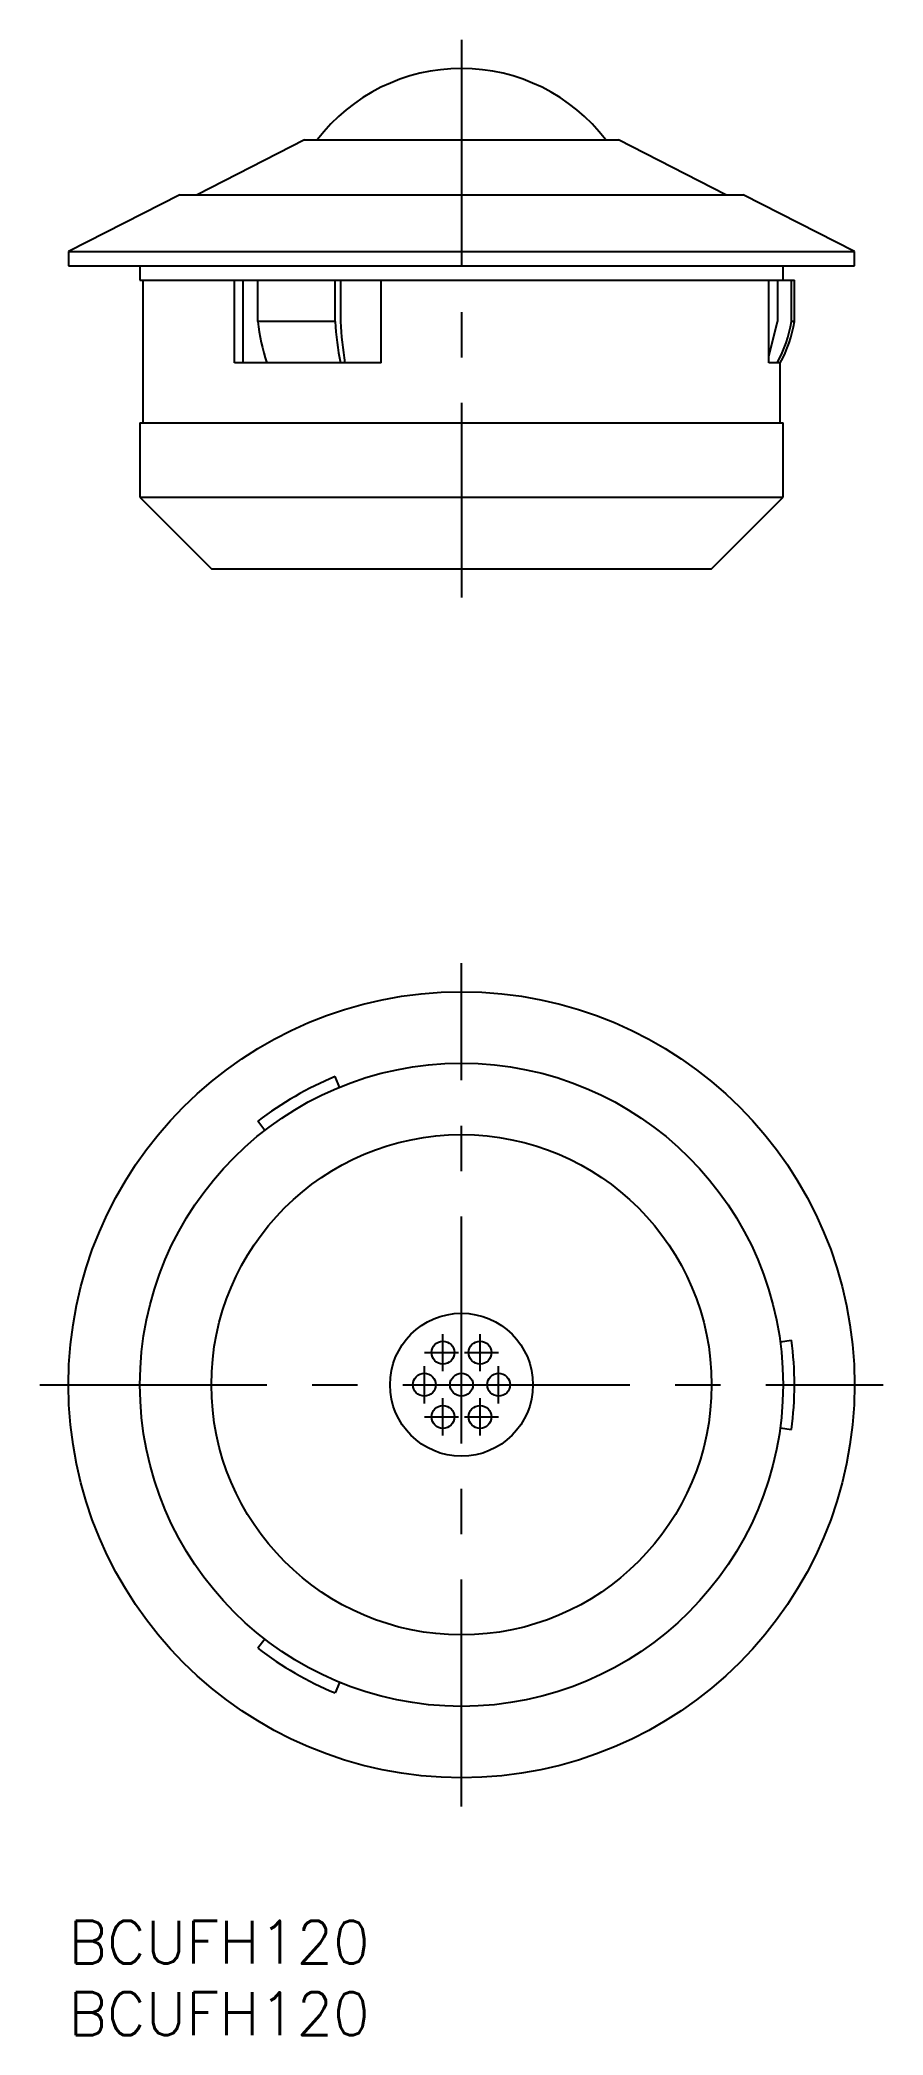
# Model space of a CAD drawing. Extents: x -2 to 57, y -8 to 132.
import ezdxf

# ---------------------------------------------------------------- set-up
doc = ezdxf.new("R2010")
doc.units = 0
doc.header["$LTSCALE"] = 0.5
doc.linetypes.add('CENTER', pattern=[50.8, 31.75, -6.35, 6.35, -6.35])
doc.linetypes.add('DASHED', pattern=[19.05, 12.7, -6.35])
for name, color, linetype in [('MSM_CENTER', 1, 'CENTER'), ('MSM_CONTINUOUS', 7, 'CONTINUOUS'), ('MSM_DASHED', 4, 'DASHED'), ('MSM_PART_NUMBER', 7, 'CONTINUOUS')]:
    doc.layers.add(name, color=color, linetype=linetype)
doc.styles.get("Standard").update_dxf_attribs({"font": 'txt.shx', "height": 2.5, "bigfont": 'bigfont.shx'})

# ---------------------------------------------------------------- blocks, each defined once
blk = doc.blocks.new('*U25')
at = {"layer": 'MSM_PART_NUMBER'}
blk.add_text('BCUFH120', height=3, dxfattribs=at).set_placement((0, -3))
blk = doc.blocks.new('*U26')
at = {"layer": 'MSM_PART_NUMBER'}
blk.add_text('BCUFH120', height=3, dxfattribs=at).set_placement((0, -8))

msp = doc.modelspace()

# ---------------------------------------------------------------- linework, layer by layer
at = {"layer": 'MSM_CENTER'}
for p, q in [((27.5, 131.59), (27.5, 92.59)), ((27.5, 8), (27.5, 67)), ((26.2, 38.45), (26.2, 41.05)), ((28.8, 38.45), (28.8, 41.05)), ((24.9, 39.75), (27.3, 39.75)), ((27.7, 39.75), (30.1, 39.75)), ((24.9, 36.2), (24.9, 38.8)), ((30.1, 36.2), (30.1, 38.8)), ((-2, 37.5), (57, 37.5)), ((26.2, 33.95), (26.2, 36.55)), ((28.8, 33.95), (28.8, 36.55)), ((24.9, 35.25), (27.3, 35.25)), ((27.7, 35.25), (30.1, 35.25))]:
    msp.add_line(p, q, dxfattribs=at)
at = {"layer": 'MSM_CONTINUOUS'}
for p, q in [((16.51, 124.59), (9, 120.76)), ((16.51, 124.59), (38.49, 124.59)), ((46, 120.76), (38.49, 124.59)), ((7.8, 120.76), (0, 116.79)), ((7.8, 120.76), (47.2, 120.76)), ((55, 116.79), (47.2, 120.76)), ((0, 116.79), (55, 116.79)), ((0, 116.79), (0, 115.79)), ((55, 115.79), (55, 116.79)), ((0, 115.79), (55, 115.79)), ((5, 115.79), (5, 114.79)), ((5, 114.79), (50.8, 114.79)), ((5.21, 114.79), (5.21, 104.79)), ((11.62, 108.99), (11.62, 114.79)), ((12.19, 114.79), (12.19, 108.99)), ((13.25, 111.89), (13.25, 114.79)), ((18.66, 111.89), (18.66, 114.79)), ((19.04, 114.79), (19.04, 111.89)), ((21.88, 108.99), (21.88, 114.79)), ((49, 109.44), (49, 114.79)), ((49, 108.99), (49, 114.79)), ((49.6, 114.79), (49.6, 111.89)), ((50, 114.79), (50, 115.79)), ((50.59, 111.89), (50.59, 114.79)), ((50.8, 111.89), (50.8, 114.79)), ((18.66, 111.89), (13.25, 111.89)), ((49, 109.44), (49.6, 111.89)), ((50.8, 111.89), (50.59, 111.89)), ((21.88, 108.99), (11.62, 108.99)), ((49.8, 108.99), (49, 108.99)), ((49.8, 104.79), (49.8, 108.99)), ((5, 104.79), (50, 104.79)), ((5, 104.79), (5, 99.59)), ((50, 99.59), (50, 104.79)), ((5, 99.59), (10, 94.59)), ((5, 99.59), (50, 99.59)), ((45, 94.59), (50, 99.59)), ((10, 94.59), (45, 94.59)), ((18.96, 58.32), (18.66, 59.06)), ((13.74, 55.3), (13.25, 55.94)), ((49.8, 40.51), (50.59, 40.62)), ((49.8, 34.49), (50.59, 34.38)), ((13.74, 19.7), (13.25, 19.06)), ((18.96, 16.68), (18.66, 15.94))]:
    msp.add_line(p, q, dxfattribs=at)
for centre, radius in [((27.5, 37.5), 27.5), ((27.5, 37.5), 22.5), ((27.5, 37.5), 17.5), ((27.5, 37.5), 5), ((26.2, 39.75), 0.8), ((28.8, 39.75), 0.8), ((24.9, 37.5), 0.8), ((27.5, 37.5), 0.8), ((30.1, 37.5), 0.8), ((26.2, 35.25), 0.8), ((28.8, 35.25), 0.8)]:
    msp.add_circle(centre, radius, dxfattribs=at)
for centre, radius, start, end in [((27.5, 116.89), 12.7, 37.3224, 142.6776), ((26.41, 113.15), 13.21, 185.4685, 198.3467), ((39.04, 113.08), 20.42, 183.3479, 191.5614), ((40.49, 112.67), 21.46, 182.0807, 189.8709), ((41.65, 113.33), 9.05, 331.391, 350.8765), ((41.92, 113.33), 9, 331.1621, 350.7867), ((27.5, 37.5), 23.3, 112.3, 127.7), ((27.5, 37.5), 23.3, 352.3, 7.7), ((27.5, 37.5), 23.3, 232.3, 247.7)]:
    msp.add_arc(centre, radius, start, end, dxfattribs=at)
at = {"layer": 'MSM_DASHED'}
msp.add_line((49, 108.99), (49, 109.44), dxfattribs=at)

# ---------------------------------------------------------------- block references
at = {"layer": 'MSM_CONTINUOUS'}
for name in ['*U25', '*U26']:
    msp.add_blockref(name, (0, 0), dxfattribs=at)

doc.saveas('drawing.dxf')
